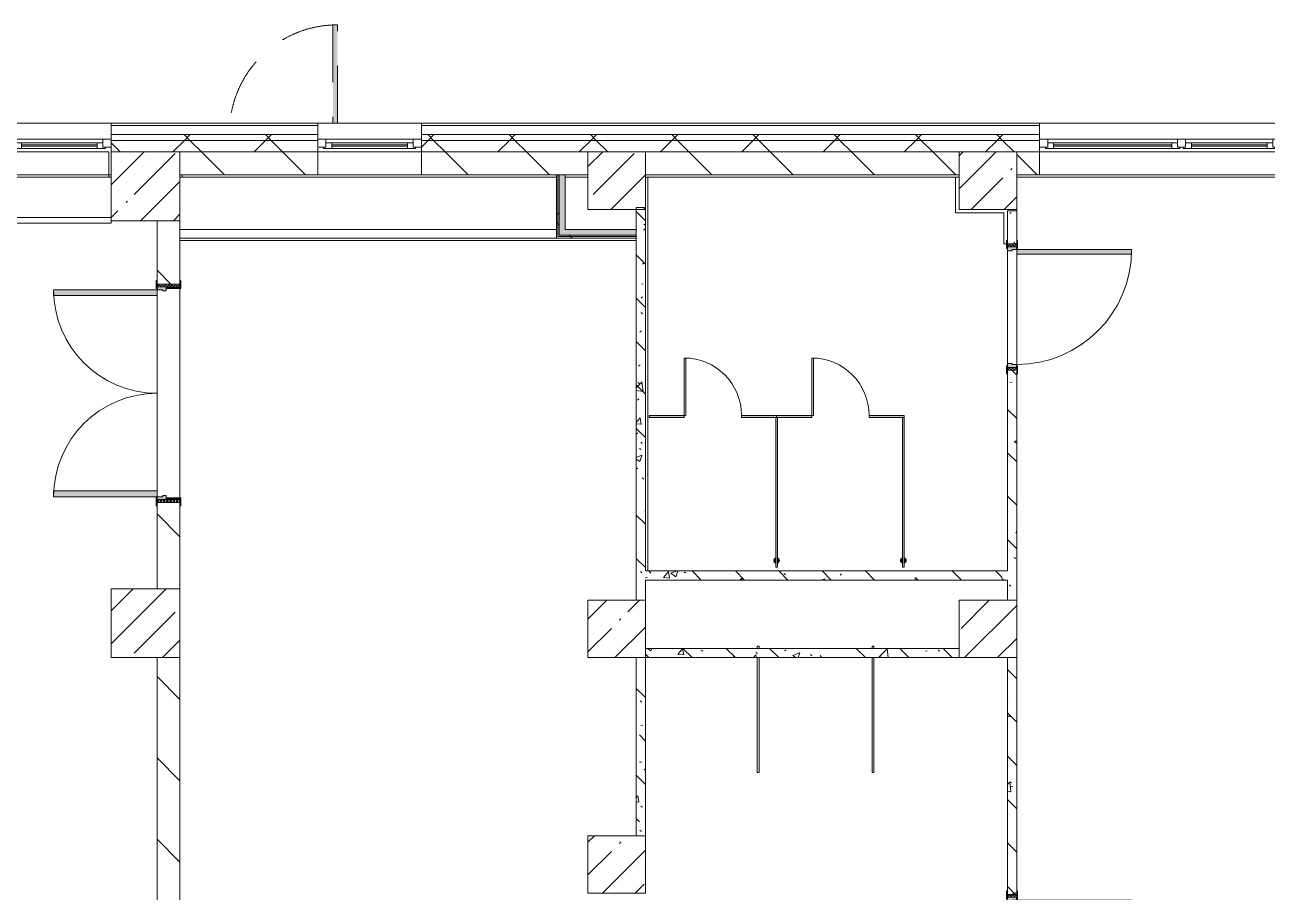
# Model space of a CAD drawing. Header units: millimetres. Extents: x -2911 to 185522, y -8553 to 29000.
# Drawn here: x 123922 to 134732, y 20660 to 28205 of the extents above; entities that cross this region are included whole.
import ezdxf

# ---------------------------------------------------------------- set-up
doc = ezdxf.new("R2010")
doc.units = ezdxf.units.MM
doc.linetypes.add('200_ШТРИХ__ш1_п0_6_', pattern=[800, 500, -300])
for name, color, linetype, lineweight in [('A-DETL-MBND-1', 7, '200_ШТРИХ__ш1_п0_6_', 9), ('A-DOOR-5', 7, 'Continuous', 5), ('A-GENM-1', 7, 'Continuous', 5), ('A-GLAZ-2', 7, 'Continuous', 5), ('A-WALL', 7, 'Continuous', 9), ('A-WALL-4', 7, 'Continuous', 5), ('I-WALL-3', 7, 'Continuous', 5), ('S-COLS-2', 7, 'Continuous', 5)]:
    doc.layers.add(name, color=color, linetype=linetype, lineweight=lineweight)
for name, color, linetype, lineweight, true_color in [('A-DOOR-2', 7, 'Continuous', 5, 0xaaaaaa), ('A-DOOR-3', 7, 'Continuous', 5, 0xe2e2e2), ('A-DOOR-FRAM-1', 7, 'Continuous', 5, 0xe2e2e2), ('A-DOOR-FRAM-2', 7, 'Continuous', 5, 0xaaaaaa), ('A-FLOR-2', 7, 'Continuous', 5, 0xaaaaaa), ('A-GENM-2', 7, 'Continuous', 5, 0xe2ddcd), ('I-WALL-1', 7, 'Continuous', 5, 0xe7e7e7), ('I-WALL-5', 7, 'Continuous', 5, 0x787878)]:
    doc.layers.add(name, color=color, linetype=linetype, lineweight=lineweight, true_color=true_color)
pattern_1 = [(45, (58512.3, 0), (-285.1231, 285.1231), []), (45, (58797.44, 0), (-285.1231, 285.1231), [504.031, -100.806, 16.764, -84.042])]
pattern_2 = [(135, (58512.3, 0), (-353.5534, -353.5534), [])]
pattern_3 = [(135, (58512.3, 0), (-377.1708, -377.1708), [533.4, -88.9, 17.78, -88.9]), (135, (58512.3, 376.94), (-377.1708, -377.1708), []), (50, (58512.3, 0), (637.6445, -55.7866), [66.675, -733.425]), (355, (58512.3, 0), (-123.3494, 668.699), [53.34, -586.74]), (100.451, (58565.45, -4.65), (514.299, 612.908), [56.665, -623.315]), (46.184, (58512.3, 177.8), (948.7764, -147.15), [100.012, -1100.137]), (96.636, (58591.4, 165.5), (830.909, 865.997), [84.998, -934.973]), (351.184, (58512.3, 177.8), (830.918, 865.988), [80.01, -880.11]), (21, (58601.2, 133.35), (530.6506, -357.9283), [66.675, -733.425]), (326, (58601.2, 133.35), (216.308, 644.6585), [53.34, -586.74]), (71.451, (58645.44, 103.5), (746.9596, 286.7243), [56.665, -623.315]), (37.5, (58512.32, 0), (10.8105, 295.9426), [16.764, -562.864, 16.764, -578.866, -588.962]), (37.5, (58512.32, 0), (10.8105, 295.9426), [-1175.258, 16.764, -572.198]), (7.5, (58512.3, 0), (233.8692, 350.6318), [16.764, -322.834, 16.764, -549.529, -224.472]), (7.5, (58512.3, 0), (233.8692, 350.6318), [-905.891, 16.764, -207.708]), (327.5, (58314.07, 0), (474.5678, -20.0513), [16.764, -205.486, 16.764, -676.656, -920.115]), (327.5, (58314.07, 0), (474.5678, -20.0513), [-915.67, 16.764, -903.351]), (317.5, (58225.17, 0), (518.4522, 88.9934), [16.764, -272.161, 16.764, -443.738, -653.415]), (317.5, (58225.17, 0), (518.4522, 88.9934), [-749.427, 16.764, -636.651])]
pattern_4 = [(45, (58512.3, 0), (-353.5534, 353.5534), []), (135, (58512.3, 0), (-353.5534, -353.5534), [])]
pattern_5 = [(45, (58512.3, 0), (-530.33, 530.33), []), (135, (58512.3, 0), (-530.33, -530.33), [])]

# ---------------------------------------------------------------- blocks, each defined once
blk = doc.blocks.new('BSC_Колонна _Прямоугольная - 500х500-V108-2_7_1_птичка')
at = {"layer": 'S-COLS-2'}
h = blk.add_hatch(dxfattribs=at)
h.set_pattern_fill('FP_120', color=256, style=0, pattern_type=2)
h.set_pattern_definition([(45, (-73790, -22950), (-285.1231, 285.1231), []), (45, (-73504.88, -22950), (-285.1231, 285.1231), [504.031, -100.806, 16.764, -84.042])])
h.paths.add_polyline_path([(-250, -250), (250, -250), (250, 250), (-250, 250), (-250, -160)])
for p, q in [((250, 250), (-250, 250)), ((-250, 250), (-250, -250)), ((250, -250), (250, 250)), ((-250, -250), (250, -250))]:
    blk.add_line(p, q, dxfattribs=at)
blk = doc.blocks.new('BSC_Колонна _Прямоугольная - 500х500-V109-2_7_1_птичка')
at = {"layer": 'S-COLS-2'}
h = blk.add_hatch(dxfattribs=at)
h.set_pattern_fill('FP_121', color=256, style=0, pattern_type=2)
h.set_pattern_definition([(45, (-70560, -22950), (-285.1231, 285.1231), []), (45, (-70274.88, -22950), (-285.1231, 285.1231), [504.031, -100.806, 16.764, -84.042])])
h.paths.add_polyline_path([(-250, -250), (250, -250), (250, 250), (-250, 250), (-250, -160)])
for p, q in [((250, 250), (-250, 250)), ((-250, 250), (-250, -250)), ((250, -250), (250, 250)), ((-250, -250), (250, -250))]:
    blk.add_line(p, q, dxfattribs=at)
blk = doc.blocks.new('110_Дверь_СКБ_1Ст_Внутренняя1 - Д-4 1100x2100h_су мгн-32391219-2_7_1_птичка')
at = {"layer": 'A-DOOR-2'}
h = blk.add_hatch(dxfattribs=at)
h.set_pattern_fill('FP_125', color=256, style=0, pattern_type=2)
h.set_pattern_definition([(135, (1751.41, 104.685), (-14.14214, -14.14214), []), (225, (1751.41, 104.685), (14.14214, -14.14214), [])])
h.paths.add_polyline_path([(562.5, 40), (537.5, 40), (537.5, -40), (562.5, -40)])
at = {"layer": 'A-DOOR-3'}
h = blk.add_hatch(color=256, dxfattribs=at)
h.paths.add_polyline_path([(537.5, 40), (512.5, 40), (512.5, 0), (502.5, 0), (502.5, -40), (537.5, -40)])
h.paths.add_polyline_path([(-477.5, 0), (-487.5, 0), (-487.5, 40), (-512.5, 40), (-512.5, -40), (-477.5, -40)])
at = {"layer": 'A-DOOR-FRAM-1'}
for points in [[(-447.5, 40), (-447.5, 1040), (-487.5, 1040), (-487.5, 40)], [(-497.5, 40), (-497.5, 48), (-567.5, 48), (-567.5, 40)], [(592.5, 48), (522.5, 48), (522.5, 40), (592.5, 40)], [(-497.5, -40), (-567.5, -40), (-567.5, -48), (-497.5, -48)], [(592.5, -48), (592.5, -40), (522.5, -40), (522.5, -48)]]:
    blk.add_hatch(color=256, dxfattribs=at).paths.add_polyline_path(points)
at = {"layer": 'A-DOOR-FRAM-2'}
h = blk.add_hatch(dxfattribs=at)
h.set_pattern_fill('FP_126', color=256, style=0, pattern_type=2)
h.set_pattern_definition([(45, (-371.384, 104.685), (-14.1421, 14.1421), []), (135, (-371.384, 104.685), (-14.1421, -14.1421), [])])
h.paths.add_polyline_path([(-512.5, 40), (-537.5, 40), (-537.5, -40), (-512.5, -40)])
at = {"layer": 'A-DOOR-2'}
for p, q in [((-487.5, 1040), (-487.5, 40)), ((-447.5, 1040), (-487.5, 1040)), ((-447.5, 40), (-447.5, 1040)), ((-487.5, 40), (-447.5, 40))]:
    blk.add_line(p, q, dxfattribs=at)
blk.add_arc((-487.5, 40), 1000, 360, 90, dxfattribs=at)
at = {"layer": 'A-DOOR-FRAM-2'}
for p, q in [((-497.5, 48), (-567.5, 48)), ((-567.5, 48), (-567.5, 40)), ((-567.5, 40), (-497.5, 40)), ((-512.5, 40), (-537.5, 40)), ((-537.5, 40), (-537.5, -40)), ((-487.5, 40), (-512.5, 40)), ((-512.5, 40), (-512.5, -40)), ((-512.5, -40), (-512.5, 40)), ((-497.5, 40), (-512.5, 40)), ((-512.5, 40), (-512.5, 39)), ((-512.5, 39), (-497.5, 39)), ((-497.5, 40), (-497.5, 48)), ((-497.5, 39), (-497.5, 40)), ((-487.5, 0), (-487.5, 40)), ((-477.5, 0), (-487.5, 0)), ((-477.5, -40), (-477.5, 0)), ((512.5, 0), (502.5, 0)), ((502.5, 0), (502.5, -40)), ((512.5, 40), (512.5, 0)), ((537.5, 40), (512.5, 40)), ((592.5, 48), (522.5, 48)), ((522.5, 48), (522.5, 40)), ((537.5, 40), (522.5, 40)), ((522.5, 40), (522.5, 39)), ((522.5, 40), (592.5, 40)), ((522.5, 39), (537.5, 39)), ((537.5, -40), (537.5, 40)), ((562.5, 40), (537.5, 40)), ((537.5, 40), (537.5, -40)), ((537.5, 39), (537.5, 40)), ((562.5, -40), (562.5, 40)), ((592.5, 40), (592.5, 48)), ((-497.5, -40), (-567.5, -40)), ((-567.5, -40), (-567.5, -48)), ((-567.5, -48), (-497.5, -48)), ((-537.5, -40), (-512.5, -40)), ((-497.5, -39), (-512.5, -39)), ((-512.5, -39), (-512.5, -40)), ((-512.5, -40), (-477.5, -40)), ((-512.5, -40), (-497.5, -40)), ((-497.5, -40), (-497.5, -39)), ((-497.5, -48), (-497.5, -40)), ((502.5, -40), (537.5, -40)), ((537.5, -39), (522.5, -39)), ((522.5, -39), (522.5, -40)), ((522.5, -40), (537.5, -40)), ((592.5, -40), (522.5, -40)), ((522.5, -40), (522.5, -48)), ((522.5, -48), (592.5, -48)), ((537.5, -40), (537.5, -39)), ((537.5, -40), (562.5, -40)), ((592.5, -48), (592.5, -40))]:
    blk.add_line(p, q, dxfattribs=at)
blk = doc.blocks.new('131_Сантехническая перегородка - СП-2-V117-2_7_1_птичка')
at = {"layer": 'A-GENM-1'}
for p, q in [((0, 8), (1000, 8)), ((0, 8), (0, -8)), ((1080, 8), (1100, 8)), ((1100, 8), (1100, -8)), ((1000, -8), (0, -8)), ((1100, -8), (1080, -8))]:
    blk.add_line(p, q, dxfattribs=at)
blk = doc.blocks.new('110_Дверь_СКБ_2Ст - Д-10 1800x2100h_Актовый зал EI30-32403870-2_7_1_птичка')
at = {"layer": 'A-DOOR-2'}
h = blk.add_hatch(dxfattribs=at)
h.set_pattern_fill('FP_146', color=256, style=0, pattern_type=2)
h.set_pattern_definition([(135, (1351.41, 164.685), (-14.1421, -14.1421), []), (225, (1351.41, 164.685), (14.1421, -14.1421), [])])
h.paths.add_polyline_path([(937.5, -100), (962.5, -100), (962.5, 100), (937.5, 100)])
at = {"layer": 'A-DOOR-3'}
for points in [[(-887.5, 100), (-837.5, 100), (-837.5, 1000), (-887.5, 1000)], [(862.5, 100), (912.5, 100), (912.5, 1000), (862.5, 1000)]]:
    blk.add_hatch(color=256, dxfattribs=at).paths.add_polyline_path(points)
h = blk.add_hatch(color=256, dxfattribs=at)
h.paths.add_polyline_path([(-912.5, 100), (-912.5, 20), (-877.5, 20), (-877.5, 50), (-887.5, 50), (-887.5, 100)])
h.paths.add_polyline_path([(902.5, 20), (937.5, 20), (937.5, 100), (912.5, 100), (912.5, 50), (902.5, 50)])
at = {"layer": 'A-DOOR-FRAM-1'}
for points in [[(-967.5, 100), (-897.5, 100), (-897.5, 108), (-967.5, 108)], [(-912.5, -100), (-897.5, -100), (-897.5, 20), (-912.5, 20)], [(922.5, 100), (992.5, 100), (992.5, 108), (922.5, 108)], [(922.5, -100), (937.5, -100), (937.5, 20), (922.5, 20)], [(-967.5, -108), (-897.5, -108), (-897.5, -100), (-967.5, -100)], [(922.5, -108), (992.5, -108), (992.5, -100), (922.5, -100)]]:
    blk.add_hatch(color=256, dxfattribs=at).paths.add_polyline_path(points)
at = {"layer": 'A-DOOR-FRAM-2'}
h = blk.add_hatch(dxfattribs=at)
h.set_pattern_fill('FP_147', color=256, style=0, pattern_type=2)
h.set_pattern_definition([(45, (-771.384, 164.685), (-14.1421, 14.1421), []), (135, (-771.384, 164.685), (-14.1421, -14.1421), [])])
h.paths.add_polyline_path([(-937.5, -100), (-912.5, -100), (-912.5, 100), (-937.5, 100)])
at = {"layer": 'A-DOOR-2'}
for p, q in [((-887.5, 1000), (-887.5, 100)), ((-837.5, 1000), (-887.5, 1000)), ((-837.5, 100), (-837.5, 1000)), ((912.5, 1000), (862.5, 1000)), ((862.5, 1000), (862.5, 100)), ((912.5, 100), (912.5, 1000)), ((-887.5, 100), (-837.5, 100)), ((862.5, 100), (912.5, 100))]:
    blk.add_line(p, q, dxfattribs=at)
for centre, start, end in [((-887.5, 100), 0, 90), ((912.5, 100), 90, 180)]:
    blk.add_arc(centre, 900, start, end, dxfattribs=at)
at = {"layer": 'A-DOOR-FRAM-2'}
for p, q in [((-897.5, 108), (-967.5, 108)), ((-967.5, 108), (-967.5, 100)), ((-967.5, 100), (-897.5, 100)), ((-912.5, 100), (-937.5, 100)), ((-937.5, 100), (-937.5, -100)), ((-887.5, 100), (-912.5, 100)), ((-912.5, 100), (-912.5, 20)), ((-912.5, -100), (-912.5, 100)), ((-912.5, 20), (-877.5, 20)), ((-897.5, 20), (-912.5, 20)), ((-912.5, 20), (-912.5, -100)), ((-897.5, 100), (-897.5, 108)), ((-897.5, -100), (-897.5, 20)), ((-887.5, 50), (-887.5, 100)), ((-877.5, 50), (-887.5, 50)), ((-877.5, 20), (-877.5, 50)), ((912.5, 50), (902.5, 50)), ((902.5, 50), (902.5, 20)), ((902.5, 20), (937.5, 20)), ((912.5, 100), (912.5, 50)), ((937.5, 100), (912.5, 100)), ((992.5, 108), (922.5, 108)), ((922.5, 108), (922.5, 100)), ((922.5, 100), (992.5, 100)), ((937.5, 20), (922.5, 20)), ((922.5, 20), (922.5, -100)), ((937.5, 20), (937.5, 100)), ((962.5, 100), (937.5, 100)), ((937.5, 100), (937.5, -100)), ((937.5, -100), (937.5, 20)), ((962.5, -100), (962.5, 100)), ((992.5, 100), (992.5, 108)), ((-897.5, -100), (-967.5, -100)), ((-967.5, -100), (-967.5, -108)), ((-967.5, -108), (-897.5, -108)), ((-937.5, -100), (-912.5, -100)), ((-912.5, -100), (-897.5, -100)), ((-897.5, -108), (-897.5, -100)), ((922.5, -100), (937.5, -100)), ((992.5, -100), (922.5, -100)), ((922.5, -100), (922.5, -108)), ((922.5, -108), (992.5, -108)), ((937.5, -100), (962.5, -100)), ((992.5, -108), (992.5, -100))]:
    blk.add_line(p, q, dxfattribs=at)
blk = doc.blocks.new('BSC_Колонна _Прямоугольная - 500х500-V155-2_7_1_птичка')
at = {"layer": 'S-COLS-2'}
h = blk.add_hatch(dxfattribs=at)
h.set_pattern_fill('FP_157', color=256, style=0, pattern_type=2)
h.set_pattern_definition([(45, (-70560, -20900), (-285.1231, 285.1231), []), (45, (-70274.88, -20900), (-285.1231, 285.1231), [504.031, -100.806, 16.764, -84.042])])
h.paths.add_polyline_path([(-250, -250), (250, -250), (250, 250), (-250, 250)])
for p, q in [((250, 250), (-250, 250)), ((-250, 250), (-250, -250)), ((250, -250), (250, 250)), ((-250, -250), (250, -250))]:
    blk.add_line(p, q, dxfattribs=at)
blk = doc.blocks.new('120_Окно_СКБ_1Ст - 120_Окно_СКБ_1Ст 900х2500_h_-19906774-2_7_1_птичка')
at = {"layer": 'A-GLAZ-2'}
for p, q in [((-450, -75), (-450, -5)), ((-450, -5), (-380, -5)), ((450, -5), (-450, -5)), ((-380, -75), (-450, -75)), ((-450, -75), (-400, -75)), ((-380, -75), (-400, -75)), ((-400, -75), (-400, -85)), ((-400, -85), (400, -85)), ((400, -85), (-400, -85)), ((-380, -5), (-380, -75)), ((380, -35), (-380, -35)), ((-380, -35), (-380, -75)), ((-330, -85), (-330, -35)), ((-330, -55), (330, -55)), ((330, -65), (-330, -65)), ((330, -85), (330, -35)), ((380, -75), (380, -5)), ((380, -5), (450, -5)), ((380, -75), (380, -35)), ((450, -75), (380, -75)), ((400, -75), (380, -75)), ((400, -75), (450, -75)), ((400, -85), (400, -75)), ((450, -5), (450, -75))]:
    blk.add_line(p, q, dxfattribs=at)
blk = doc.blocks.new('120_Окно_СКБ_2Ст - 120_Окно_СКБ_2Ст 2100х2400 _мал створка справа_-19092174-2_7_1_птичка')
at = {"layer": 'A-GLAZ-2'}
for p, q in [((-1050, -75), (-1050, -5)), ((-1050, -5), (-980, -5)), ((1050, -5), (-1050, -5)), ((-980, -75), (-1050, -75)), ((-1050, -75), (-1000, -75)), ((-980, -75), (-1000, -75)), ((-1000, -75), (-1000, -85)), ((-1000, -85), (170, -85)), ((170, -85), (-1000, -85)), ((-980, -5), (-980, -75)), ((150, -35), (-980, -35)), ((-980, -35), (-980, -75)), ((-930, -85), (-930, -35)), ((-930, -55), (100, -55)), ((100, -65), (-930, -65)), ((100, -85), (100, -35)), ((150, -75), (150, -5)), ((150, -5), (220, -5)), ((150, -75), (150, -35)), ((220, -75), (150, -75)), ((170, -75), (150, -75)), ((170, -75), (200, -75)), ((170, -85), (170, -75)), ((220, -75), (200, -75)), ((200, -75), (200, -85)), ((200, -85), (1000, -85)), ((1000, -85), (200, -85)), ((220, -5), (220, -75)), ((980, -35), (220, -35)), ((220, -35), (220, -75)), ((270, -85), (270, -35)), ((270, -55), (930, -55)), ((930, -65), (270, -65)), ((930, -85), (930, -35)), ((980, -75), (980, -5)), ((980, -5), (1050, -5)), ((980, -75), (980, -35)), ((1050, -75), (980, -75)), ((1000, -75), (980, -75)), ((1000, -75), (1050, -75)), ((1000, -85), (1000, -75)), ((1050, -5), (1050, -75))]:
    blk.add_line(p, q, dxfattribs=at)
blk = doc.blocks.new('110_Дверь_СКБ_1Ст_Наружная - ДН-2д_л__ Дверь из подвала ЛК _900 мм в свету_ 3300-22851703-2_7_1_птичка')
at = {"layer": 'A-DETL-MBND-1'}
blk.add_hatch(color=256, dxfattribs=at).paths.add_polyline_path([(489.5, 135), (489.5, 990), (449.5, 990), (449.5, 135)])
for p, q in [((489.5, 990), (449.5, 990)), ((449.5, 990), (449.5, 135)), ((489.5, 135), (489.5, 990))]:
    blk.add_line(p, q, dxfattribs=at)
blk.add_arc((489.5, 50), 940, 90, 174.73278, dxfattribs=at)
blk = doc.blocks.new('131_Сантехническая перегородка_Дверь - СД-1-V201-2_7_1_птичка')
at = {"layer": 'A-GENM-2'}
for points in [[(0, -8), (305, -8), (305, 8), (0, 8)], [(805, -8), (1110, -8), (1110, 8), (805, 8)]]:
    blk.add_hatch(color=256, dxfattribs=at).paths.add_polyline_path(points)
at = {"layer": 'A-DOOR-5'}
for p, q in [((321, 508), (305, 508)), ((305, 8), (305, 508)), ((321, 8), (321, 508)), ((321, 8), (305, 8))]:
    blk.add_line(p, q, dxfattribs=at)
blk.add_arc((305, 8), 500, 360, 90, dxfattribs=at)
at = {"layer": 'A-GENM-1'}
for p, q in [((305, 8), (0, 8)), ((0, 8), (0, -8)), ((305, -8), (305, 8)), ((1110, 8), (805, 8)), ((805, 8), (805, -8)), ((1110, -8), (1110, 8)), ((0, -8), (305, -8)), ((805, -8), (1110, -8))]:
    blk.add_line(p, q, dxfattribs=at)
blk = doc.blocks.new('131_Сантехническая перегородка - СП-4-V207-2_7_1_птичка')
at = {"layer": 'A-GENM-2'}
blk.add_hatch(color=256, dxfattribs=at).paths.add_polyline_path([(1330, 8), (26, 8), (26, -8), (1330, -8)])
at = {"layer": 'A-GENM-1'}
for p, q in [((1330, 8), (26, 8)), ((26, 8), (26, -8)), ((1330, -8), (1330, 8)), ((26, -8), (1330, -8))]:
    blk.add_line(p, q, dxfattribs=at)
at = {"layer": 'A-GENM-1', "flags": 128}
for points in [[(97, 8), (97, 9), (96, 9), (96, 9), (96, 10), (95, 10), (95, 11), (94, 11), (94, 12), (93, 12), (93, 12), (92, 13), (92, 13), (91, 13), (91, 14), (90, 14), (90, 14), (89, 14), (89, 14), (88, 15), (87, 15), (87, 15), (86, 15), (86, 15), (85, 15), (84, 15), (84, 15), (83, 15), (83, 15), (82, 15), (81, 15), (81, 15), (80, 15), (80, 14), (79, 14), (78, 14), (78, 14), (77, 13), (77, 13), (76, 13), (76, 13), (75, 12), (75, 12), (74, 11), (74, 11), (74, 11), (73, 10), (73, 10), (72, 9), (72, 9), (72, 8), (71, 8)], [(71, -8), (72, -9), (72, -9), (72, -9), (73, -10), (73, -10), (74, -11), (74, -11), (75, -12), (75, -12), (76, -12), (76, -13), (77, -13), (77, -13), (78, -14), (78, -14), (79, -14), (79, -14), (80, -14), (80, -15), (81, -15), (82, -15), (82, -15), (83, -15), (83, -15), (84, -15), (85, -15), (85, -15), (86, -15), (86, -15), (87, -15), (88, -15), (88, -15), (89, -14), (89, -14), (90, -14), (90, -14), (91, -13), (92, -13), (92, -13), (93, -13), (93, -12), (94, -12), (94, -11), (94, -11), (95, -11), (95, -10), (96, -10), (96, -9), (96, -9), (97, -8), (97, -8)]]:
    blk.add_lwpolyline(points, dxfattribs=at)
at = {"layer": 'A-GENM-1'}
for radius, start, end in [(24.6, 19.9113, 160.0887), (17.6, 45, 135), (17.6, 45, 135), (15.1, 45, 135), (24.6, 199.9113, 340.0887), (17.6, 225, 315), (17.6, 225, 315), (15.1, 225, 315)]:
    blk.add_arc((84, 0), radius, start, end, dxfattribs=at)
blk = doc.blocks.new('Зашивка приборов отопления29 - Зашивка приборов отопления-33323054-2_7_1_птичка')
at = {"layer": 'A-WALL-4'}
for p, q in [((66780, 26880), (66760, 26880)), ((70036, 26425), (66760, 26425)), ((66760, 26350), (70036, 26350))]:
    blk.add_line(p, q, dxfattribs=at)

msp = doc.modelspace()

# ---------------------------------------------------------------- hatches: boundary and pattern name
at = {"layer": 'A-WALL-4'}
h = msp.add_hatch(dxfattribs=at)
h.set_pattern_fill('FP_85', color=256, style=0, pattern_type=2)
h.set_pattern_definition(pattern_4)
h.paths.add_polyline_path([(150121.0997, 27199.9999), (151672.3157, 27199.9999), (151672.3157, 27249.9999), (138862.3157, 27249.9999), (138862.3157, 27199.9999), (148266.0596, 27199.9999)])
h.paths.add_polyline_path([(136362.3157, 27199.9999), (136362.3157, 27249.9999), (134852.3157, 27249.9999), (134852.3157, 27199.9999), (136208.2992, 27199.9999)])
h.paths.add_polyline_path([(126469.3389, 27199.9999), (126472.3157, 27199.9999), (126469.3389, 27249.9999), (124672.3157, 27249.9999), (124672.3157, 27199.9999), (126005.5789, 27199.9999)])
h.paths.add_polyline_path([(127860.619, 27199.9999), (132752.3157, 27199.9999), (132752.3157, 27249.9999), (127372.3157, 27249.9999), (127372.3157, 27199.9999)])
h.paths.add_polyline_path([(122692.3157, 27199.9999), (123772.3157, 27199.9999), (123772.3157, 27249.9999), (122692.3157, 27249.9999)])
h.paths.add_polyline_path([(113522.1895, 27199.9999), (113522.1895, 27249.9999), (112372.5057, 27249.9999), (112372.5057, 27199.9999), (113020.2985, 27199.9999)])
h.paths.add_polyline_path([(108382.6984, 27199.9999), (109272.5057, 27199.9999), (109272.5057, 27249.9999), (108172.6024, 27249.9999), (108172.6024, 27199.9999)])
h.paths.add_polyline_path([(114422.1895, 27199.9999), (115672.3158, 27199.9999), (115672.3158, 27249.9999), (114422.1895, 27249.9999)])
h.paths.add_polyline_path([(119552.3157, 27199.9999), (119552.3157, 27249.9999), (118372.3158, 27249.9999), (118372.3158, 27199.9999), (119512.9387, 27199.9999)])
h.paths.add_polyline_path([(102919.3157, 27199.9999), (102919.3157, 27249.9999), (100522.3157, 27249.9999), (100522.3157, 27199.9999), (101890.0582, 27199.9999)])
h.paths.add_polyline_path([(106019.3157, 27199.9999), (107272.6024, 27199.9999), (107272.6024, 27249.9999), (106019.3157, 27249.9999)])
h = msp.add_hatch(dxfattribs=at)
h.set_pattern_fill('FP_85', color=256, style=0, pattern_type=2)
h.set_pattern_definition(pattern_4)
h.paths.add_polyline_path([(150121.0997, 27099.9999), (151572.3157, 27099.9999), (151572.3157, 27199.9999), (138862.3157, 27199.9999), (138862.3157, 27099.9999), (148266.0596, 27099.9999)])
h.paths.add_polyline_path([(123772.3157, 27099.9999), (123772.3157, 27199.9999), (122692.3157, 27199.9999), (122692.3157, 27099.9999), (123467.5157, 27099.9999)])
h.paths.add_polyline_path([(127372.3157, 27099.9999), (132752.3157, 27099.9999), (132752.3157, 27199.9999), (127372.3157, 27199.9999)])
h.paths.add_polyline_path([(126472.3157, 27099.9999), (126469.3389, 27199.9999), (124672.3157, 27199.9999), (124672.3157, 27099.9999), (126469.3389, 27099.9999)])
h.paths.add_polyline_path([(136362.3157, 27099.9999), (136362.3157, 27199.9999), (134852.3157, 27199.9999), (134852.3157, 27099.9999), (136208.2992, 27099.9999)])
h.paths.add_polyline_path([(118585.4187, 27099.9999), (119552.3157, 27099.9999), (119552.3157, 27199.9999), (118372.3158, 27199.9999), (118372.3158, 27099.9999)])
h.paths.add_polyline_path([(112372.5057, 27099.9999), (113522.1895, 27099.9999), (113522.1895, 27199.9999), (112372.5057, 27199.9999)])
h.paths.add_polyline_path([(115339.0986, 27099.9999), (115672.3158, 27099.9999), (115672.3158, 27199.9999), (114422.1895, 27199.9999), (114422.1895, 27099.9999), (114875.3386, 27099.9999)])
h.paths.add_polyline_path([(106019.3157, 27099.9999), (107272.6024, 27099.9999), (107272.6024, 27199.9999), (106019.3157, 27199.9999)])
h.paths.add_polyline_path([(108877.1257, 27099.9999), (109272.5057, 27099.9999), (109272.5057, 27199.9999), (108172.6024, 27199.9999), (108172.6024, 27099.9999), (108382.6984, 27099.9999)])
h.paths.add_polyline_path([(102919.3157, 27099.9999), (102919.3157, 27199.9999), (100572.3157, 27199.9999), (100572.3157, 27099.9999), (101890.0582, 27099.9999)])
at = {"layer": 'I-WALL-1'}
for points in [[(128622.9278, 26424.9999), (128622.9278, 26899.9998), (128572.9278, 26899.9998), (128572.9278, 26424.9999)], [(129242.3157, 26374.9999), (129242.3157, 26424.9999), (128572.9278, 26424.9999), (128572.9278, 26374.9999), (128788.139, 26374.9999)]]:
    msp.add_hatch(color=256, dxfattribs=at).paths.add_polyline_path(points)
at = {"layer": 'I-WALL-3'}
h = msp.add_hatch(dxfattribs=at)
h.set_pattern_fill('FP_96', color=256, style=0, pattern_type=2)
h.set_pattern_definition(pattern_2)
h.paths.add_polyline_path([(139918.3793, 26899.9999), (142712.3157, 26899.9999), (142712.3157, 27099.9999), (139662.3157, 27099.9999), (139662.3157, 26899.9999)])
h.paths.add_polyline_path([(139162.3157, 26899.9999), (139162.3157, 27099.9999), (138862.3157, 27099.9999), (138862.3157, 26899.9999), (138990.8593, 26899.9999)])
h.paths.add_polyline_path([(128788.139, 26899.9999), (128822.3157, 26899.9999), (128822.3157, 27099.9999), (127372.3157, 27099.9999), (127372.3157, 26899.9999), (127860.619, 26899.9999)])
h.paths.add_polyline_path([(129715.659, 26899.9999), (132052.3157, 26899.9999), (132052.3157, 27099.9999), (129322.3157, 27099.9999), (129322.3157, 26899.9999)])
h.paths.add_polyline_path([(125272.3157, 26899.9999), (126472.3157, 26899.9999), (126469.3389, 27099.9999), (125272.3157, 27099.9999)])
h.paths.add_polyline_path([(134852.3157, 26899.9999), (135262.3157, 26899.9999), (135262.3157, 27099.9999), (134852.3157, 27099.9999)])
h.paths.add_polyline_path([(136362.3157, 26899.9999), (136362.3157, 27099.9999), (135762.3157, 27099.9999), (135762.3157, 26899.9999), (136208.2992, 26899.9999)])
h.paths.add_polyline_path([(132752.3157, 26899.9999), (132752.3157, 27099.9999), (132552.3157, 27099.9999), (132552.3157, 26899.9999)])
h.paths.add_polyline_path([(114422.1895, 26899.9999), (115672.3158, 26899.9999), (115672.3158, 27099.9999), (114422.1895, 27099.9999)])
h.paths.add_polyline_path([(118372.3158, 26899.9999), (119572.3157, 26899.9999), (119572.3157, 27099.9999), (118372.3158, 27099.9999)])
h.paths.add_polyline_path([(113020.2985, 26899.9999), (113522.1895, 26899.9999), (113522.1895, 27099.9999), (112372.5057, 27099.9999), (112372.5057, 26899.9999)])
h.paths.add_polyline_path([(122977.1157, 26899.9999), (123772.3157, 26899.9999), (123772.3157, 27099.9999), (122672.3157, 27099.9999), (122672.3157, 26899.9999)])
h.paths.add_polyline_path([(108877.1257, 26899.9999), (109272.5057, 26899.9999), (109272.5057, 27099.9999), (108877.1257, 27099.9999)])
h = msp.add_hatch(dxfattribs=at)
h.set_pattern_fill('FP_197', color=256, style=0, pattern_type=2)
h.set_pattern_definition(pattern_5)
h.paths.add_polyline_path([(128560.4278, 26362.4999), (128560.4278, 26899.9998), (128547.9278, 26899.9998), (128547.9278, 26362.4999)])
h = msp.add_hatch(dxfattribs=at)
h.set_pattern_fill('FP_197', color=256, style=0, pattern_type=2)
h.set_pattern_definition(pattern_5)
h.paths.add_polyline_path([(128572.9278, 26374.9999), (128572.9278, 26899.9998), (128560.4278, 26899.9998), (128560.4278, 26374.9999)])
h = msp.add_hatch(dxfattribs=at)
h.set_pattern_fill('FP_96', color=256, style=0, pattern_type=2)
h.set_pattern_definition(pattern_2)
h.paths.add_polyline_path([(125072.3157, 12299.9999), (125272.3157, 12299.9999), (125272.3157, 15174.9998), (125072.3157, 15174.9998), (125072.3157, 13534.8236)])
h.paths.add_polyline_path([(125272.3157, 16624.9998), (125272.3157, 16699.9999), (125072.3157, 16699.9999), (125078.0589, 16624.9998)])
h.paths.add_polyline_path([(125134.3847, 17299.9999), (125272.3157, 17299.9999), (125272.3157, 22699.9999), (125072.3157, 22699.9999), (125072.3157, 17299.9999)])
h.paths.add_polyline_path([(125272.3157, 23299.9999), (125272.3157, 24049.9999), (125072.3157, 24049.9999), (125072.3157, 23299.9999)])
h.paths.add_polyline_path([(125272.3157, 25949.9999), (125272.3157, 26499.9999), (125072.3157, 26499.9999), (125072.3157, 25949.9999)])
h = msp.add_hatch(dxfattribs=at)
h.set_pattern_fill('FP_197', color=256, style=0, pattern_type=2)
h.set_pattern_definition(pattern_5)
h.paths.add_polyline_path([(129242.3157, 26349.9999), (129242.3157, 26362.4999), (128547.9278, 26362.4999), (128547.9278, 26349.9999), (128788.139, 26349.9999)])
h = msp.add_hatch(dxfattribs=at)
h.set_pattern_fill('FP_197', color=256, style=0, pattern_type=2)
h.set_pattern_definition(pattern_5)
h.paths.add_polyline_path([(129242.3157, 26362.4999), (129242.3157, 26374.9999), (128560.4278, 26374.9999), (128560.4278, 26362.4999), (128788.139, 26362.4999)])
at = {"layer": 'I-WALL-5'}
h = msp.add_hatch(dxfattribs=at)
h.set_pattern_fill('FP_106', color=256, style=0, pattern_type=2)
h.set_pattern_definition(pattern_3)
h.paths.add_polyline_path([(129322.3157, 21150), (129318.3893, 22699.9999), (129242.3157, 22699.9999), (129242.3157, 21150)])
h.paths.add_polyline_path([(129316.0236, 23199.9999), (129322.3157, 23199.9999), (129322.3157, 26617.4999), (129242.3157, 26617.4999), (129242.3157, 23199.9999), (129313.4654, 23199.9999)])
h = msp.add_hatch(dxfattribs=at)
h.set_pattern_fill('FP_106', color=256, style=0, pattern_type=2)
h.set_pattern_definition(pattern_3)
h.paths.add_polyline_path([(132519.8841, 19100), (132552.3157, 19100), (132552.3157, 19540.0196), (132472.3157, 19540.0196), (132472.3157, 19100)])
h.paths.add_polyline_path([(132552.3157, 20640.0196), (132552.3157, 22699.9999), (132472.3157, 22699.9999), (132472.3157, 20640.0196)])
h.paths.add_polyline_path([(132552.3157, 23199.9999), (132552.3157, 25199.9999), (132472.3157, 25199.9999), (132472.3157, 23199.9999), (132486.2, 23199.9999)])
h.paths.add_polyline_path([(132552.3157, 26299.9999), (132552.3157, 26587.4999), (132472.3157, 26587.4999), (132472.3157, 26299.9999), (132498.2191, 26299.9999)])
h = msp.add_hatch(dxfattribs=at)
h.set_pattern_fill('FP_106', color=256, style=0, pattern_type=2)
h.set_pattern_definition(pattern_3)
h.paths.add_polyline_path([(129322.3157, 23374.9998), (132472.3157, 23374.9998), (132472.3157, 23454.9998), (129322.3157, 23454.9998)])
h = msp.add_hatch(dxfattribs=at)
h.set_pattern_fill('FP_106', color=256, style=0, pattern_type=2)
h.set_pattern_definition(pattern_3)
h.paths.add_polyline_path([(131570.6991, 22699.9999), (132052.3157, 22699.9999), (132052.3157, 22779.9999), (129322.3157, 22779.9999), (129322.3157, 22699.9999), (129715.659, 22699.9999)])
at = {"layer": 'S-COLS-2'}
h = msp.add_hatch(dxfattribs=at)
h.set_pattern_fill('FP_93', color=256, style=0, pattern_type=2)
h.set_pattern_definition(pattern_1)
h.paths.add_polyline_path([(125272.3157, 26499.9999), (125272.3157, 27099.9999), (124672.3157, 27099.9999), (124672.3157, 26499.9999), (125078.0589, 26499.9999)])
h = msp.add_hatch(dxfattribs=at)
h.set_pattern_fill('FP_93', color=256, style=0, pattern_type=2)
h.set_pattern_definition(pattern_1)
h.paths.add_polyline_path([(128822.3157, 26599.9999), (129322.3157, 26599.9999), (129322.3157, 27099.9999), (128822.3157, 27099.9999), (128822.3157, 26839.1607)])
h = msp.add_hatch(dxfattribs=at)
h.set_pattern_fill('FP_93', color=256, style=0, pattern_type=2)
h.set_pattern_definition(pattern_1)
h.paths.add_polyline_path([(132052.3157, 26599.9999), (132552.3157, 26599.9999), (132552.3157, 27099.9999), (132052.3157, 27099.9999), (132052.3157, 26899.9999)])
h = msp.add_hatch(dxfattribs=at)
h.set_pattern_fill('FP_93', color=256, style=0, pattern_type=2)
h.set_pattern_definition(pattern_1)
h.paths.add_polyline_path([(125272.3157, 22699.9999), (125272.3157, 23299.9999), (124672.3157, 23299.9999), (124672.3157, 22699.9999), (125072.3157, 22699.9999)])

# ---------------------------------------------------------------- linework, layer by layer
at = {"layer": 'A-FLOR-2'}
for p, q in [((124672.3157, 26879.9999), (124652.3157, 26879.9999)), ((129342.3157, 26879.9999), (129342.3157, 23454.9998)), ((132021.3157, 26568.9999), (132021.3157, 26879.9999)), ((134831.3157, 26878.9999), (132552.3157, 26878.9999)), ((132552.3157, 26599.9999), (132552.3157, 26587.4999)), ((132441.3157, 26568.9999), (132021.3157, 26568.9999)), ((132441.3157, 26299.9999), (132441.3157, 26568.9999)), ((129242.3157, 26329.9999), (125272.3157, 26329.9999)), ((132464.3157, 26299.9999), (132441.3157, 26299.9999))]:
    msp.add_line(p, q, dxfattribs=at)
at = {"layer": 'A-WALL'}
for p, q in [((126472.3157, 27329.9999), (124672.3157, 27329.9999)), ((126472.3157, 27249.9999), (124672.3157, 27249.9999)), ((132752.3157, 27329.9999), (127372.3157, 27329.9999)), ((132752.3157, 27249.9999), (127372.3157, 27249.9999)), ((126472.3157, 27199.9999), (124672.3157, 27199.9999)), ((132752.3157, 27199.9999), (127372.3157, 27199.9999)), ((126472.3157, 27099.9999), (125272.3157, 27099.9999)), ((128822.3157, 27099.9999), (127372.3157, 27099.9999)), ((132052.3157, 27099.9999), (129322.3157, 27099.9999)), ((132752.3157, 27099.9999), (132552.3157, 27099.9999)), ((128560.4278, 26899.9998), (128560.4278, 26362.4999)), ((128572.9278, 26899.9998), (128572.9278, 26374.9999)), ((128560.4278, 26362.4999), (129242.3157, 26362.4999)), ((128572.9278, 26374.9999), (129242.3157, 26374.9999))]:
    msp.add_line(p, q, dxfattribs=at)
at = {"layer": 'A-WALL-4'}
for p, q in [((151822.3157, 27349.9999), (113522.1895, 27349.9999)), ((124672.3157, 27349.9999), (124672.3157, 27099.9999)), ((126472.3157, 27099.9999), (126472.3157, 27349.9999)), ((127372.3157, 27349.9999), (127372.3157, 27099.9999)), ((132752.3157, 27099.9999), (132752.3157, 27349.9999)), ((124672.3157, 27099.9999), (125272.3157, 27099.9999)), ((128822.3157, 27099.9999), (129322.3157, 27099.9999)), ((132052.3157, 27099.9999), (132552.3157, 27099.9999))]:
    msp.add_line(p, q, dxfattribs=at)
at = {"layer": 'I-WALL-3'}
for p, q in [((123772.3157, 27099.9999), (124652.3157, 27099.9999)), ((124652.3157, 26879.9999), (124652.3157, 27099.9999)), ((125272.3157, 27099.9999), (125272.3157, 26899.9999)), ((126472.3157, 26899.9999), (126472.3157, 27099.9999)), ((126472.3157, 27099.9999), (127372.3157, 27099.9999)), ((127372.3157, 27099.9999), (127372.3157, 26899.9999)), ((128822.3157, 26899.9999), (128822.3157, 27099.9999)), ((129322.3157, 27099.9999), (129322.3157, 26899.9999)), ((132052.3157, 26899.9999), (132052.3157, 27099.9999)), ((132552.3157, 27099.9999), (132552.3157, 26899.9999)), ((132752.3157, 26899.9999), (132752.3157, 27099.9999)), ((132752.3157, 27099.9999), (134852.3157, 27099.9999)), ((108877.1257, 26899.9999), (124672.3157, 26899.9999)), ((124652.3157, 26879.9999), (119272.3157, 26879.9999)), ((125272.3157, 26899.9999), (128822.3157, 26899.9999)), ((125292.3157, 26899.9999), (125292.3157, 26879.9999)), ((128548.4541, 26879.9999), (125292.3157, 26879.9999)), ((128622.9278, 26899.9998), (128547.9278, 26899.9998)), ((128547.9278, 26899.9998), (128547.9278, 26349.9999)), ((128622.9278, 26424.9999), (128622.9278, 26899.9998)), ((128822.3157, 26879.9999), (128622.9278, 26879.9999)), ((129322.3157, 26899.9999), (132052.3157, 26899.9999)), ((132052.3157, 26879.9999), (129322.3157, 26879.9999)), ((135262.3157, 26899.9999), (132552.3157, 26899.9999)), ((134853.2248, 26879.9999), (132552.3157, 26879.9999)), ((129242.3157, 26617.4999), (129242.3157, 23199.9999)), ((129322.3157, 26617.4999), (129242.3157, 26617.4999)), ((129322.3157, 23454.9998), (129322.3157, 26617.4999)), ((119293.3157, 26528.9999), (124672.3157, 26528.9999)), ((124672.8157, 26500.3332), (124672.8157, 26478.9999)), ((125272.3157, 26499.9999), (125072.3157, 26499.9999)), ((125072.3157, 26499.9999), (125072.3157, 25979.9999)), ((125272.3157, 25979.9999), (125272.3157, 26499.9999)), ((132472.3157, 26587.4999), (132472.3157, 26329.9999)), ((132552.3157, 26587.4999), (132472.3157, 26587.4999)), ((132552.3157, 26329.9999), (132552.3157, 26587.4999)), ((124672.8157, 26478.9999), (119293.3157, 26478.9999)), ((129242.3157, 26424.9999), (128622.9278, 26424.9999)), ((128547.9278, 26349.9999), (129242.3157, 26349.9999)), ((132472.3157, 25259.9999), (132472.3157, 26239.9999)), ((132552.3157, 26209.9999), (132552.3157, 25249.9999)), ((125072.3157, 24149.9999), (125072.3157, 25849.9999)), ((125272.3157, 25909.9999), (125272.3157, 24089.9999)), ((132472.3157, 25169.9999), (132472.3157, 23454.9998)), ((132552.3157, 23199.9999), (132552.3157, 25169.9999)), ((125072.3157, 24019.9999), (125072.3157, 23299.9999)), ((125272.3157, 23299.9999), (125272.3157, 24019.9999)), ((132472.3157, 23454.9998), (129322.3157, 23454.9998)), ((129322.3157, 23374.9998), (132472.3157, 23374.9998)), ((129322.3157, 23199.9999), (129322.3157, 23374.9998)), ((132472.3157, 23374.9998), (132472.3157, 23199.9999)), ((125072.3157, 23299.9999), (125272.3157, 23299.9999)), ((125072.3157, 22699.9999), (125072.3157, 17299.9999)), ((125272.3157, 22699.9999), (125072.3157, 22699.9999)), ((125272.3157, 18800), (125272.3157, 22699.9999)), ((129242.3157, 22699.9999), (129242.3157, 21150)), ((132052.3157, 22779.9999), (129322.3157, 22779.9999)), ((129322.3157, 21150), (129322.3157, 22699.9999)), ((129322.3157, 22699.9999), (132052.3157, 22699.9999)), ((132472.3157, 22699.9999), (132472.3157, 20670.0196)), ((132552.3157, 20670.0196), (132552.3157, 22699.9999))]:
    msp.add_line(p, q, dxfattribs=at)
at = {"layer": 'S-COLS-2'}
for p, q in [((125272.3157, 27099.9999), (124672.3157, 27099.9999)), ((124672.3157, 27099.9999), (124672.3157, 26499.9999)), ((125272.3157, 26899.9999), (125272.3157, 27099.9999)), ((129322.3157, 27099.9999), (128822.3157, 27099.9999)), ((128822.3157, 27099.9999), (128822.3157, 26899.9999)), ((129322.3157, 26899.9999), (129322.3157, 27099.9999)), ((132552.3157, 27099.9999), (132052.3157, 27099.9999)), ((132052.3157, 27099.9999), (132052.3157, 26899.9999)), ((132552.3157, 26899.9999), (132552.3157, 27099.9999)), ((125272.3157, 26499.9999), (125272.3157, 26899.9999)), ((128822.3157, 26899.9999), (128822.3157, 26599.9999)), ((129322.3157, 26599.9999), (129322.3157, 26899.9999)), ((132052.3157, 26899.9999), (132052.3157, 26599.9999)), ((132552.3157, 26599.9999), (132552.3157, 26899.9999)), ((128822.3157, 26599.9999), (129322.3157, 26599.9999)), ((132052.3157, 26599.9999), (132552.3157, 26599.9999)), ((124672.3157, 26499.9999), (125272.3157, 26499.9999)), ((125072.3157, 23299.9999), (124672.3157, 23299.9999)), ((124672.3157, 23299.9999), (124672.3157, 22699.9999)), ((125272.3157, 23299.9999), (125072.3157, 23299.9999)), ((125272.3157, 22699.9999), (125272.3157, 23299.9999)), ((124672.3157, 22699.9999), (125072.3157, 22699.9999)), ((125072.3157, 22699.9999), (125272.3157, 22699.9999))]:
    msp.add_line(p, q, dxfattribs=at)

# ---------------------------------------------------------------- block references
at = {"layer": 'A-DETL-MBND-1'}
msp.add_blockref('110_Дверь_СКБ_1Ст_Наружная - ДН-2д_л__ Дверь из подвала ЛК _900 мм в свету_ 3300-22851703-2_7_1_птичка', (126152.8157, 27214.9999), dxfattribs=at)
at = {"layer": 'A-DOOR-2'}
for name, p, rotation in [('110_Дверь_СКБ_1Ст_Внутренняя1 - Д-4 1100x2100h_су мгн-32391219-2_7_1_птичка', (132512.3157, 25762.4999), 269.9999999999999), ('110_Дверь_СКБ_2Ст - Д-10 1800x2100h_Актовый зал EI30-32403870-2_7_1_птичка', (125172.3157, 24987.4999), 89.9999999999999), ('110_Дверь_СКБ_1Ст_Внутренняя1 - Д-4 1100x2100h_су мгн-32391219-2_7_1_птичка', (132512.3157, 20102.5196), 269.9999999999999)]:
    msp.add_blockref(name, p, dxfattribs=dict(at, rotation=rotation))
at = {"layer": 'A-GENM-1'}
for p in [(129353.3157, 24798.4803), (130463.6843, 24798.4803)]:
    msp.add_blockref('131_Сантехническая перегородка_Дверь - СД-1-V201-2_7_1_птичка', p, dxfattribs=at)
for name, p, rotation in [('131_Сантехническая перегородка - СП-4-V207-2_7_1_птичка', (130463.6843, 23460.4803), 90.00000000001177), ('131_Сантехническая перегородка - СП-4-V207-2_7_1_птичка', (131566.053, 23460.4803), 90.00000000001177), ('131_Сантехническая перегородка - СП-2-V117-2_7_1_птичка', (130302.3157, 21699.9999), 90.00000000000006), ('131_Сантехническая перегородка - СП-2-V117-2_7_1_птичка', (131302.3157, 21699.9999), 90.00000000000006)]:
    msp.add_blockref(name, p, dxfattribs=dict(at, rotation=rotation))
at = {"layer": 'A-GLAZ-2'}
for name, p in [('120_Окно_СКБ_1Ст - 120_Окно_СКБ_1Ст 900х2500_h_-19906774-2_7_1_птичка', (124222.3157, 27214.9999)), ('120_Окно_СКБ_1Ст - 120_Окно_СКБ_1Ст 900х2500_h_-19906774-2_7_1_птичка', (126922.3157, 27214.9999)), ('120_Окно_СКБ_2Ст - 120_Окно_СКБ_2Ст 2100х2400 _мал створка справа_-19092174-2_7_1_птичка', (133802.3157, 27214.9999))]:
    msp.add_blockref(name, p, dxfattribs=at)
at = {"layer": 'A-WALL-4'}
msp.add_blockref('Зашивка приборов отопления29 - Зашивка приборов отопления-33323054-2_7_1_птичка', (58512.3157, 0), dxfattribs=at)
at = {"layer": 'S-COLS-2'}
for name, p in [('BSC_Колонна _Прямоугольная - 500х500-V109-2_7_1_птичка', (129072.3157, 22949.9999)), ('BSC_Колонна _Прямоугольная - 500х500-V108-2_7_1_птичка', (132302.3157, 22949.9999)), ('BSC_Колонна _Прямоугольная - 500х500-V155-2_7_1_птичка', (129072.3157, 20900))]:
    msp.add_blockref(name, p, dxfattribs=at)

doc.saveas('drawing.dxf')
